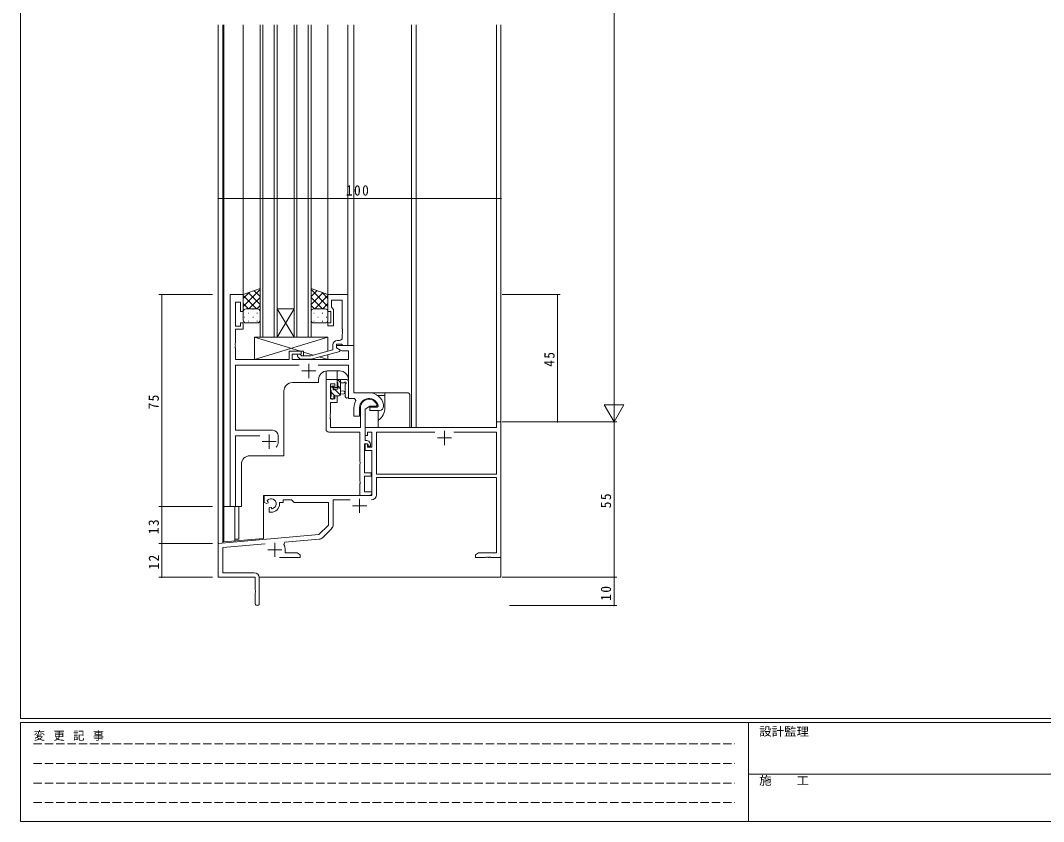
# Model space of a CAD drawing. Units: millimetres on the paper. Extents: x -420 to 373, y -297 to 267.
# Drawn here: x -417.7 to -55.7, y -297 to -13.6 of the extents above; entities that cross this region are included whole.
import ezdxf
from ezdxf.enums import TextEntityAlignment as Align

# ---------------------------------------------------------------- set-up
doc = ezdxf.new("R2010")
doc.units = ezdxf.units.MM
doc.linetypes.add('DASHED3', pattern=[4, 3, -1])
for name, color, linetype, lineweight in [('0-1_YKK_ZWAK', 7, 'Continuous', 9), ('0-3_YKK_11', 7, 'Continuous', 9), ('0-4_YKK_12', 2, 'Continuous', 9), ('0-5_YKK_13', 4, 'Continuous', 9), ('0-6_YKK_D', 6, 'Continuous', 9)]:
    doc.layers.add(name, color=color, linetype=linetype, lineweight=lineweight)
doc.styles.add('ＭＳ ゴシック', font='')
doc.styles.get('ＭＳ ゴシック').set_extended_font_data('MS Gothic')

msp = doc.modelspace()

# ---------------------------------------------------------------- linework, layer by layer
at = {"layer": '0-1_YKK_ZWAK'}
for p, q in [((-417.7, -260.6), (-417.7, 264.4)), ((352.3, -260.6), (-417.7, -260.6)), ((-417.7, -297), (-417.7, -262)), ((314.5, -262), (-417.7, -262)), ((-160.1, -262), (-160.1, -297)), ((-160.1, -280.199), (-31.3, -280.199)), ((-417.7, -297), (314.5, -297))]:
    msp.add_line(p, q, dxfattribs=at)
at = {"layer": '0-1_YKK_ZWAK', "linetype": 'DASHED3'}
for p, q in [((-413.101, -269.512), (-164.909, -269.512)), ((-413.101, -276.441), (-164.909, -276.441)), ((-413.101, -283.37), (-164.909, -283.37)), ((-413.101, -290.298), (-164.909, -290.298))]:
    msp.add_line(p, q, dxfattribs=at)
at = {"layer": '0-3_YKK_11'}
for p, q in [((-338.9, -110.6), (-343.5, -110.6)), ((-343.5, -110.6), (-343.5, -185.6)), ((-338.9, -116.6), (-338.9, -110.6)), ((-301.9, -110.6), (-308.9, -110.6)), ((-308.9, -110.6), (-308.9, -116.6)), ((-301.9, -128.6), (-301.9, -110.6)), ((-341.57, -127.642), (-341.57, -122.8)), ((-303.83, -124.558), (-303.83, -125.8)), ((-307.2, -130.12), (-314.961, -132.2)), ((-307.2, -128.3), (-307.2, -130.12)), ((-299.7, -128.6), (-305.9, -128.6)), ((-304.83, -126.8), (-305.7, -126.8)), ((-303.6, -128.6), (-301.9, -128.6)), ((-299.7, -145.3), (-299.7, -128.6)), ((-322.6, -133.6), (-341.57, -133.6)), ((-318.4, -130.6), (-322.6, -130.6)), ((-322.6, -130.6), (-322.6, -133.6)), ((-321.6, -131.6), (-318.4, -131.6)), ((-321.6, -133.6), (-321.6, -131.6)), ((-301.63, -133.6), (-321.6, -133.6)), ((-319.524, -132.624), (-318.749, -133.4)), ((-318.749, -133.4), (-314.803, -133.4)), ((-318.4, -131.6), (-318.4, -130.6)), ((-314.803, -133.4), (-304.7, -130.693)), ((-303.943, -130.53), (-301.63, -130.53)), ((-301.63, -130.53), (-301.63, -133.6)), ((-341.57, -135.53), (-319.05, -135.53)), ((-341.57, -158.6), (-341.57, -135.53)), ((-315.7, -135.1), (-315.7, -140.1)), ((-312.35, -135.53), (-301.63, -135.53)), ((-301.63, -135.53), (-301.63, -147.3)), ((-318.2, -137.6), (-313.2, -137.6)), ((-309.6, -140.6), (-309.6, -158.23)), ((-294.4, -145.3), (-299.7, -145.3)), ((-299.7, -150.6), (-299.7, -153.6)), ((-297.7, -153.6), (-297.7, -150.6)), ((-297.4, -150.6), (-297.4, -157.6)), ((-295.77, -155.595), (-295.77, -151.064)), ((-308.09, -153.375), (-308.09, -152.825)), ((-307.97, -153.558), (-308.09, -153.375)), ((-299.7, -153.6), (-297.7, -153.6)), ((-247.7, -155.6), (-247.7, -203.6)), ((-328.5, -158.6), (-341.57, -158.6)), ((-308.6, -159.23), (-297.6, -159.23)), ((-297.4, -157.6), (-307.97, -157.6)), ((-297.6, -159.23), (-297.6, -169.642)), ((-295.7, -157.6), (-249.33, -157.6)), ((-291.77, -159.23), (-271.05, -159.23)), ((-291.77, -174.1), (-291.77, -159.23)), ((-267.7, -158.8), (-267.7, -163.8)), ((-264.35, -159.23), (-249.33, -159.23)), ((-341.57, -160.53), (-333.05, -160.53)), ((-341.57, -185.6), (-341.57, -160.53)), ((-332.2, -162.6), (-327.2, -162.6)), ((-329.7, -160.1), (-329.7, -165.1)), ((-326.5, -162.6), (-326.5, -160.6)), ((-294.193, -162.793), (-294.493, -162.493)), ((-270.2, -161.3), (-265.2, -161.3)), ((-295.97, -173.6), (-295.97, -163.4)), ((-293.4, -181.6), (-293.4, -165.7)), ((-249.33, -174.1), (-291.77, -174.1)), ((-291.77, -175.3), (-291.77, -181.43)), ((-249.33, -175.3), (-291.77, -175.3)), ((-249.33, -201.97), (-249.33, -175.3)), ((-297.6, -177.558), (-297.6, -181.6)), ((-331.5, -181.6), (-293.4, -181.6)), ((-330.1, -184.196), (-330.6, -184.485)), ((-330.362, -183.424), (-330.311, -183.728)), ((-330.311, -183.728), (-330.1, -183.849)), ((-330.1, -183.849), (-330.1, -184.196)), ((-308.7, -184.1), (-320.9, -184.1)), ((-308.7, -192.1), (-308.7, -184.1)), ((-301.05, -183.23), (-307.07, -183.23)), ((-307.07, -183.23), (-307.07, -192.03)), ((-297.7, -182.8), (-297.7, -187.8)), ((-297.6, -181.6), (-293.9, -181.6)), ((-293.9, -181.6), (-293.4, -181.1)), ((-343.5, -185.6), (-341.57, -185.6)), ((-300.2, -185.3), (-295.2, -185.3)), ((-312.084, -195.484), (-308.7, -192.1)), ((-307.597, -193.302), (-310.888, -196.593)), ((-347.7, -198.6), (-312.084, -195.484)), ((-347.7, -210.6), (-347.7, -198.6)), ((-331.07, -198.781), (-346.07, -200.094)), ((-327.7, -198.4), (-327.7, -203.4)), ((-324.18, -198.179), (-324.561, -198.941)), ((-312.004, -197.113), (-324.18, -198.179)), ((-346.07, -200.094), (-346.07, -208.97)), ((-330.2, -200.9), (-325.2, -200.9)), ((-319.791, -201.97), (-318.7, -202.6)), ((-318.7, -202.6), (-318.7, -203.6)), ((-256.7, -202.6), (-255.609, -201.97)), ((-256.7, -203.6), (-256.7, -202.6)), ((-255.609, -201.97), (-249.33, -201.97)), ((-318.7, -203.6), (-326.05, -203.6)), ((-253.158, -203.6), (-256.7, -203.6)), ((-247.7, -203.6), (-251.242, -203.6)), ((-346.07, -208.97), (-335, -208.97)), ((-334.7, -210.6), (-347.7, -210.6)), ((-333.2, -210.77), (-333.2, -219.85))]:
    msp.add_line(p, q, dxfattribs=at)
for points in [[(-341.57, -122.8), (-338.9, -122.8), (-338.9, -120.6), (-339.9, -120.6), (-339.9, -121.8), (-341.57, -121.8), (-341.57, -113.3), (-339.9, -113.3), (-339.9, -116.6), (-338.9, -116.6)], [(-308.9, -116.6), (-307.9, -116.6), (-307.9, -120.6), (-308.9, -120.6), (-308.9, -121.6), (-306.9, -121.6), (-306.9, -115.8), (-307.4, -115.3), (-307.6, -115.1), (-307.6, -112.53), (-303.83, -112.53), (-303.83, -122.642), (-303.71, -122.825), (-303.71, -123.375), (-303.83, -123.558), (-303.83, -123.642), (-303.71, -123.825), (-303.71, -124.375), (-303.83, -124.558)], [(-341.57, -133.6), (-341.57, -129.558), (-341.69, -129.375), (-341.69, -128.825), (-341.57, -128.642), (-341.57, -128.558), (-341.69, -128.375), (-341.69, -127.825), (-341.57, -127.642)], [(-304.7, -130.693), (-304.7, -130.093), (-305.9, -129.4), (-305.9, -128.1), (-304.1, -128.1), (-303.9, -128.3), (-303.6, -128.6)], [(-305.9, -128.6), (-305.9, -129.4), (-303.943, -130.53)], [(-314.961, -132.2), (-318.251, -132.2), (-318.676, -131.776)], [(-308.09, -152.825), (-307.97, -152.642), (-307.97, -148.7), (-305.7, -148.7), (-305.7, -146.4), (-306.5, -146.4), (-306.5, -147.5), (-307.97, -147.5), (-307.97, -142.1), (-306.5, -142.1), (-306.5, -143.4), (-305.7, -143.4), (-305.7, -140.6), (-309.6, -140.6)], [(-301.63, -147.3), (-299.479, -147.3), (-299.042, -148.041)], [(-295.77, -151.064), (-294.1, -150.1), (-291.821, -150.1), (-291.535, -149.711)], [(-291.146, -150.05), (-291.442, -150.4), (-294.1, -150.4), (-294.1, -151.6), (-290.7, -151.6)], [(-289.2, -150.1), (-289.2, -149.605), (-289.206, -149.545)], [(-307.97, -157.6), (-307.97, -154.558), (-308.09, -154.375), (-308.09, -153.825), (-307.97, -153.642), (-307.97, -153.558)], [(-295.2, -162.2), (-295.7, -162.2), (-295.7, -157.6), (-295.77, -155.595)], [(-249.33, -157.6), (-249.33, -155.6), (-247.7, -155.6)], [(-293.4, -165.7), (-295.7, -165.7), (-295.7, -163.4), (-294.9, -163.4), (-294.9, -164.5), (-293.4, -164.5), (-293.4, -159.23), (-294.9, -159.23), (-294.9, -160.4), (-295.7, -160.4), (-295.7, -157.6)], [(-264.35, -159.23), (-249.33, -159.23), (-249.33, -174.1)], [(-295.97, -163.4), (-295, -163.4), (-294.7, -163.7), (-294.7, -164.2), (-293.9, -164.2), (-293.9, -163.5)], [(-297.6, -169.642), (-297.48, -169.825), (-297.48, -170.375), (-297.6, -170.558), (-297.6, -176.642), (-297.48, -176.825), (-297.48, -177.375), (-297.6, -177.558)], [(-293.4, -181.1), (-293.4, -180.4), (-295.97, -180.4), (-295.97, -174.8), (-293.6, -174.8), (-293.6, -173.6), (-295.97, -173.6)], [(-330.6, -184.485), (-331.5, -183.965), (-331.5, -181.6)], [(-320.9, -184.1), (-321.77, -183.23), (-324.7, -183.23), (-324.7, -184.1), (-326, -184.1), (-326, -184.6)], [(-329, -187.6), (-329.7, -187.6), (-329.7, -186.043), (-329.2, -185.755), (-328.9, -185.928), (-328.9, -186.172), (-328.663, -186.368)], [(-324, -200.9), (-324, -201.97), (-319.791, -201.97)], [(-251.242, -203.6), (-251.425, -203.48), (-251.975, -203.48), (-252.158, -203.6), (-252.242, -203.6), (-252.425, -203.48), (-252.975, -203.48), (-253.158, -203.6)], [(-334.7, -219.85), (-334.7, -216.058), (-334.58, -215.875), (-334.58, -215.325), (-334.7, -215.142), (-334.7, -210.6)]]:
    msp.add_lwpolyline(points, dxfattribs=at)
for centre, radius, start, end in [((-304.83, -125.8), 1, 270, 359.99998), ((-305.7, -128.3), 1.5, 90, 179.99998), ((-319.1, -132.2), 0.6, 44.99998, 225), ((-294.4, -150.6), 5.3, 151.13426, 179.99998), ((-294.4, -150.6), 3.3, 9.59402, 179.99998), ((-294.4, -150.6), 3, 17.23529, 179.99998), ((-294.4, -150.6), 5.3, 11.47835, 89.99998), ((-290.7, -150.1), 1.5, 270, 359.99998), ((-328.5, -160.6), 2, 0, 89.99998), ((-308.6, -158.23), 1, 180, 269.99998), ((-329.7, -162.6), 3.2, 321.63347, 359.99998), ((-295.2, -163.2), 1, 45.00002, 90.00002), ((-294.9, -163.5), 1, 359.99997, 44.99997), ((-329, -184.6), 1.8, 280.80693, 139.19305), ((-293.57, -181.43), 1.8, 270, 359.99998), ((-329, -184.6), 3, 270, 359.99998), ((-308.87, -192.03), 1.8, 314.99998, 359.99997), ((-327.7, -200.9), 3.7, 0, 31.9633), ((-312.16, -195.32), 1.8, 274.99997, 314.99998), ((-335, -210.77), 1.8, 0, 89.99998), ((-333.95, -219.85), 0.75, 179.99998, 0)]:
    msp.add_arc(centre, radius, start, end, dxfattribs=at)
at = {"layer": '0-4_YKK_12'}
for p, q in [((-347.7, -15.1), (-347.7, -210.6)), ((-346.07, -198.457), (-346.07, -15.1)), ((-345.7, -185.6), (-345.7, -15.1)), ((-345.7, -198.1), (-345.7, -15.1)), ((-338.9, -15.1), (-338.9, -110.6)), ((-332.9, -15.1), (-332.9, -125.6)), ((-331.9, -125.6), (-331.9, -15.1)), ((-327.9, -15.1), (-327.9, -125.6)), ((-326.9, -125.6), (-326.9, -15.1)), ((-320.9, -15.1), (-320.9, -125.6)), ((-319.9, -125.6), (-319.9, -15.1)), ((-315.9, -15.1), (-315.9, -125.6)), ((-314.9, -125.6), (-314.9, -15.1)), ((-308.9, -15.1), (-308.9, -110.6)), ((-301.9, -15.1), (-301.9, -110.6)), ((-299.7, -15.1), (-299.7, -128.9)), ((-279.4, -157.6), (-279.4, -15.1)), ((-279.33, -157.6), (-279.33, -15.1)), ((-277.7, -157.6), (-277.7, -15.1)), ((-249.33, -155.9), (-249.33, -15.1)), ((-247.7, -210.6), (-247.7, -15.1)), ((-301.9, -110.6), (-308.9, -110.6)), ((-326.9, -115.6), (-320.9, -115.6)), ((-326.9, -125.6), (-320.9, -115.6)), ((-320.9, -125.6), (-326.9, -115.6)), ((-332.9, -125.6), (-326.9, -125.6)), ((-326.9, -125.6), (-320.9, -125.6)), ((-320.9, -125.6), (-314.9, -125.6)), ((-312.2, -140.6), (-312.2, -141.7)), ((-309.6, -140.6), (-309.6, -137.627)), ((-305.7, -140.6), (-309.6, -140.6)), ((-304.7, -137.6), (-309.2, -137.6)), ((-305.7, -140.6), (-305.7, -137.6)), ((-301.7, -140.6), (-301.7, -147.3)), ((-324.5, -144.7), (-324.5, -167.6)), ((-312.201, -141.7), (-321.5, -141.7)), ((-301.332, -147.3), (-301.7, -147.3)), ((-295.7, -157.6), (-279.4, -157.6)), ((-336.501, -167.6), (-324.5, -167.6)), ((-339.5, -185.6), (-339.5, -170.6)), ((-331.7, -196.875), (-331.7, -181.6)), ((-331.7, -181.6), (-297.6, -181.6)), ((-297.6, -181.6), (-297.6, -181.3)), ((-339.5, -185.6), (-345.7, -185.6)), ((-341.8, -197.759), (-341.8, -185.592)), ((-347.7, -198.6), (-347.52, -198.6)), ((-345.7, -198.1), (-331.7, -196.875)), ((-347.7, -210.6), (-335, -210.6)), ((-333.208, -210.6), (-247.7, -210.6))]:
    msp.add_line(p, q, dxfattribs=at)
for centre, start, end in [((-309.2, -140.6), 90, 180), ((-304.7, -140.6), 0, 90), ((-321.5, -144.7), 90, 180), ((-336.501, -170.6), 90, 180)]:
    msp.add_arc(centre, 3, start, end, dxfattribs=at)
at = {"layer": '0-5_YKK_13'}
for p, q in [((-332.9, -108.457), (-338.9, -110.6)), ((-332.9, -116.6), (-332.9, -108.457)), ((-314.9, -108.457), (-308.9, -110.6)), ((-314.9, -116.6), (-314.9, -108.457)), ((-332.9, -108.752), (-338.9, -114.752)), ((-336.84, -109.864), (-338.9, -111.924)), ((-338.9, -110.6), (-338.9, -116.6)), ((-338.9, -110.941), (-334.241, -115.6)), ((-337.067, -109.945), (-332.9, -114.113)), ((-332.9, -111.581), (-336.919, -115.6)), ((-334.983, -109.201), (-332.9, -111.284)), ((-314.9, -108.752), (-308.9, -114.752)), ((-312.817, -109.201), (-314.9, -111.284)), ((-310.733, -109.945), (-314.9, -114.113)), ((-314.9, -111.581), (-310.881, -115.6)), ((-308.9, -110.941), (-313.559, -115.6)), ((-310.96, -109.864), (-308.9, -111.924)), ((-308.9, -110.6), (-308.9, -116.6)), ((-338.9, -113.77), (-337.07, -115.6)), ((-338.315, -115.69), (-338.28, -115.69)), ((-337.9, -115.6), (-333.9, -115.6)), ((-335.45, -115.69), (-335.25, -115.69)), ((-332.9, -114.409), (-334.091, -115.6)), ((-314.9, -114.409), (-313.709, -115.6)), ((-309.9, -115.6), (-313.9, -115.6)), ((-312.35, -115.69), (-312.55, -115.69)), ((-308.9, -113.77), (-310.73, -115.6)), ((-309.485, -115.69), (-309.52, -115.69)), ((-338.9, -119.6), (-338.9, -116.6)), ((-338.48, -118.52), (-338.28, -118.52)), ((-337.065, -117.105), (-336.865, -117.105)), ((-335.45, -118.52), (-335.25, -118.52)), ((-334.035, -117.105), (-333.835, -117.105)), ((-332.9, -116.6), (-332.9, -119.6)), ((-314.9, -116.6), (-314.9, -119.6)), ((-313.765, -117.105), (-313.965, -117.105)), ((-312.35, -118.52), (-312.55, -118.52)), ((-310.735, -117.105), (-310.935, -117.105)), ((-309.32, -118.52), (-309.52, -118.52)), ((-308.9, -119.6), (-308.9, -116.6)), ((-333.9, -120.6), (-337.9, -120.6)), ((-337.065, -119.935), (-336.865, -119.935)), ((-334.035, -119.935), (-333.835, -119.935)), ((-313.765, -119.935), (-313.965, -119.935)), ((-313.9, -120.6), (-309.9, -120.6)), ((-310.735, -119.935), (-310.935, -119.935)), ((-334.9, -125.6), (-334.9, -133.6)), ((-308.9, -125.6), (-334.9, -125.6)), ((-334.9, -125.6), (-318.65, -130.6)), ((-308.9, -125.6), (-334.9, -133.6)), ((-309.5, -125.6), (-333.5, -125.6)), ((-308.9, -130.575), (-308.9, -125.6)), ((-334.9, -133.6), (-322.6, -133.6)), ((-322.6, -130.6), (-317.6, -130.6)), ((-322.6, -133.6), (-322.6, -130.6)), ((-317.6, -130.6), (-317.6, -132.2)), ((-317.6, -130.923), (-314.154, -131.983)), ((-317.6, -133.4), (-317.6, -133.6)), ((-317.6, -133.6), (-308.9, -133.6)), ((-311.996, -132.647), (-308.9, -133.6)), ((-308.9, -133.6), (-308.9, -131.818)), ((-305.67, -141.5), (-305.67, -140.9)), ((-305.505, -140.632), (-304.47, -141.666)), ((-305.37, -140.6), (-302.407, -140.6)), ((-304.47, -140.6), (-304.47, -145.9)), ((-301.668, -141.215), (-302.02, -140.784)), ((-307.97, -144.3), (-307.97, -143.7)), ((-307.882, -143.488), (-307.382, -142.988)), ((-307.77, -146.6), (-307.77, -144.5)), ((-307.51, -143.116), (-306.921, -143.706)), ((-306.87, -143.2), (-306.87, -143.539)), ((-306.576, -144.051), (-304.516, -146.11)), ((-306.409, -144), (-305.47, -144)), ((-305.47, -144), (-305.47, -141.7)), ((-305.47, -142.911), (-304.47, -143.911)), ((-303.29, -141.8), (-304.47, -141.8)), ((-304.47, -144.6), (-303.326, -144.702)), ((-302.8, -142.336), (-302.8, -146.584)), ((-301.6, -141.405), (-301.6, -146.584)), ((-307.97, -147.3), (-307.97, -146.8)), ((-307.97, -147.147), (-307.517, -147.6)), ((-307.77, -145.102), (-306.472, -146.4)), ((-307.17, -147.6), (-307.67, -147.6)), ((-306.87, -146.4), (-306.87, -147.3)), ((-304.97, -146.4), (-306.87, -146.4)), ((-304.47, -145.8), (-303.326, -145.698)), ((-294.4, -145.3), (-288.8, -145.3)), ((-291.302, -146.3), (-288.8, -146.3)), ((-288.8, -145.3), (-288.8, -146.3)), ((-280.9, -145.3), (-288.8, -145.3)), ((-288.8, -146.3), (-288.8, -150.6)), ((-279.9, -157.6), (-279.9, -146.3)), ((-291.1, -151.6), (-291.1, -155.124)), ((-291.1, -155.124), (-291.1, -157.6)), ((-291.1, -157.6), (-280.9, -157.6)), ((-280.9, -157.6), (-279.9, -157.6)), ((-340.4, -185.6), (-340.4, -197.1)), ((-341.8, -197.1), (-340.4, -197.1))]:
    msp.add_line(p, q, dxfattribs=at)
for centre, radius, start, end in [((-337.9, -116.6), 1, 89.99989, 179.99989), ((-333.9, -116.6), 1, 359.99989, 89.99989), ((-313.9, -116.6), 1, 90.00009, 180.00009), ((-309.9, -116.6), 1, 0.00009, 90.00009), ((-337.9, -119.6), 1, 179.99989, 269.99989), ((-333.9, -119.6), 1, 269.99989, 359.99989), ((-313.9, -119.6), 1, 180.00009, 270.00009), ((-309.9, -119.6), 1, 270.00009, 0.00009), ((-305.37, -140.9), 0.3, 90, 180), ((-302.407, -141.1), 0.5, 39.23453, 90), ((-307.67, -143.7), 0.3, 134.99998, 180), ((-307.77, -144.3), 0.2, 180, 270), ((-307.17, -143.2), 0.3, 0, 134.99998), ((-306.87, -144), 0.25, 123.05573, 326.94426), ((-307.17, -143.539), 0.3, 303.05573, 0), ((-306.409, -144.3), 0.3, 90, 146.94426), ((-305.47, -141.5), 0.2, 179.99998, 270), ((-303.37, -145.2), 0.5, 275.09206, 84.90793), ((-303.29, -141.5), 0.3, 270, 329.99998), ((-302.77, -141.8), 0.3, 296.74368, 149.99998), ((-302.5, -142.336), 0.3, 116.74368, 180), ((-301.9, -141.405), 0.3, 0, 39.23453), ((-307.77, -146.8), 0.2, 90, 180), ((-307.67, -147.3), 0.3, 180, 270), ((-307.17, -147.3), 0.3, 270, 0), ((-304.97, -145.9), 0.5, 270, 0), ((-302.2, -146.584), 0.6, 180, 0), ((-280.9, -146.3), 1, 0, 90), ((-294.4, -150.6), 5.6, 306.10632, 0)]:
    msp.add_arc(centre, radius, start, end, dxfattribs=at)
at = {"layer": '0-6_YKK_D'}
for p, q in [((-207.7, -148.6), (-207.7, 137.4)), ((-347.7, -108.6), (-347.7, -75.6)), ((-247.7, -108.6), (-247.7, -75.6)), ((-247.7, -76.6), (-347.7, -76.6)), ((-349.7, -110.6), (-368.7, -110.6)), ((-367.7, -110.6), (-367.7, -185.6)), ((-247.33, -110.6), (-226.7, -110.6)), ((-227.7, -155.6), (-227.7, -110.6)), ((-207.7, -155.6), (-207.7, -143.476)), ((-204.2, -149.538), (-211.2, -149.538)), ((-207.7, -155.6), (-211.2, -149.538)), ((-207.7, -155.6), (-204.2, -149.538)), ((-247.33, -155.6), (-206.7, -155.6)), ((-247.33, -155.6), (-226.7, -155.6)), ((-247.33, -155.6), (-206.7, -155.6)), ((-207.7, -210.6), (-207.7, -155.6)), ((-349.7, -185.6), (-368.7, -185.6)), ((-349.7, -185.6), (-368.7, -185.6)), ((-367.7, -198.6), (-367.7, -185.6)), ((-349.7, -198.6), (-368.7, -198.6)), ((-349.7, -198.6), (-368.7, -198.6)), ((-367.7, -198.6), (-367.7, -210.6)), ((-349.7, -210.6), (-368.7, -210.6)), ((-247.33, -210.6), (-206.7, -210.6)), ((-244.7, -210.6), (-206.7, -210.6)), ((-207.7, -210.6), (-207.7, -220.6)), ((-244.7, -220.6), (-206.7, -220.6))]:
    msp.add_line(p, q, dxfattribs=at)
for centre, start, end in [((-347.7, -76.6), 0, 180), ((-347.7, -76.6), 180, 0), ((-247.7, -76.6), 0, 180), ((-247.7, -76.6), 180, 0), ((-367.7, -110.6), 90, 270), ((-367.7, -110.6), 270, 90), ((-227.7, -110.6), 90, 270), ((-227.7, -110.6), 270, 90), ((-227.7, -155.6), 90, 270), ((-227.7, -155.6), 270, 90), ((-367.7, -185.6), 90, 270), ((-367.7, -185.6), 90, 270), ((-367.7, -185.6), 270, 90), ((-367.7, -185.6), 270, 90), ((-367.7, -198.6), 90, 270), ((-367.7, -198.6), 90, 270), ((-367.7, -198.6), 270, 90), ((-367.7, -198.6), 270, 90), ((-367.7, -210.6), 90, 270), ((-367.7, -210.6), 270, 90), ((-207.7, -210.6), 90, 270), ((-207.7, -210.6), 90, 270), ((-207.7, -210.6), 270, 90), ((-207.7, -210.6), 270, 90), ((-207.7, -220.6), 90, 270), ((-207.7, -220.6), 270, 90)]:
    msp.add_arc(centre, 0.106, start, end, dxfattribs=at)

# ---------------------------------------------------------------- texts
at = {"layer": '0-1_YKK_ZWAK', "style": 'ＭＳ ゴシック', "width": 1.1}
for s, p in [('設計監理', (-156.331, -267.533)), ('施\u3000\u3000工', (-156.331, -284.854))]:
    msp.add_text(s, height=2.933, dxfattribs=at).set_placement(p, align=Align.BOTTOM_LEFT)
at = {"layer": '0-1_YKK_ZWAK', "insert": (-412.986, -268.447), "char_height": 2.933, "attachment_point": 7, "style": 'ＭＳ ゴシック'}
msp.add_mtext('\\T1.16;変\\~更\\~記\\~事', dxfattribs=at)
at = {"layer": '0-6_YKK_D', "color": 3, "insert": (-302.561, -75.6), "char_height": 3.666, "attachment_point": 7, "style": 'ＭＳ ゴシック'}
msp.add_mtext('\\T1.21;\\W0.95;100', dxfattribs=at)
at = {"layer": '0-6_YKK_D', "color": 3, "char_height": 3.666, "attachment_point": 7, "rotation": 90, "style": 'ＭＳ ゴシック'}
for s, insert in [('\\T1.21;\\W0.95;45', (-228.7, -136.133)), ('\\T1.21;\\W0.95;75', (-368.7, -151.231)), ('\\T1.21;\\W0.95;55', (-208.7, -186.17)), ('\\T1.21;\\W0.95;13', (-368.7, -195.341)), ('\\T1.21;\\W0.95;12', (-368.7, -207.853)), ('\\T1.21;\\W0.95;10', (-208.7, -218.902))]:
    msp.add_mtext(s, dxfattribs=dict(at, insert=insert))

doc.saveas('drawing.dxf')
